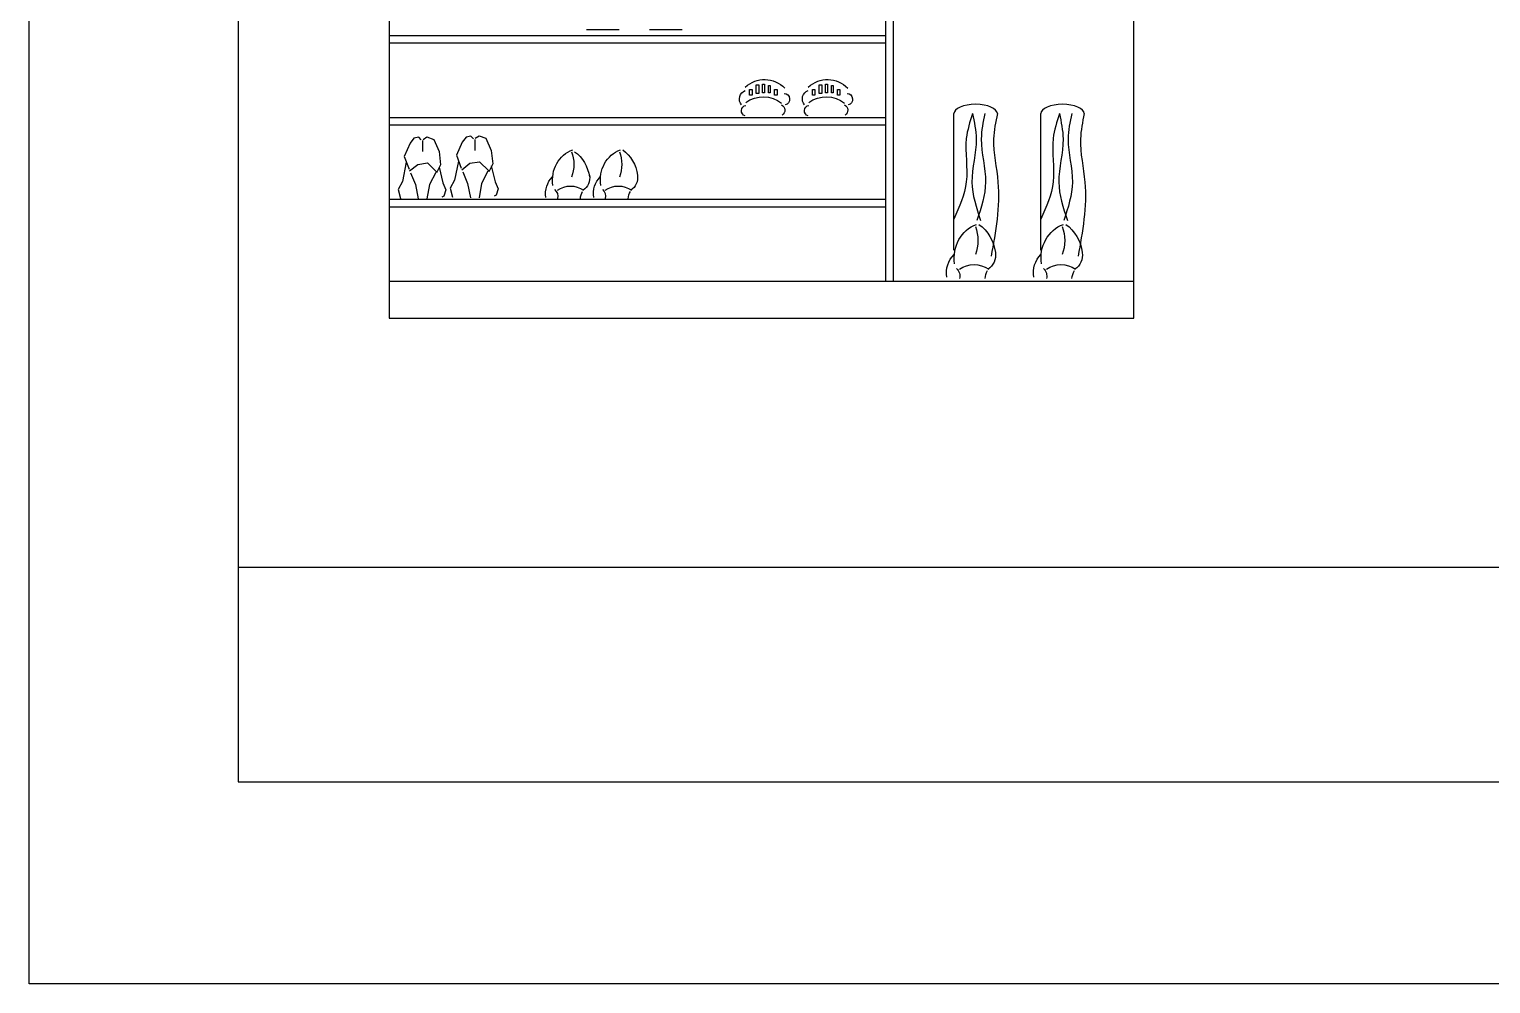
# Model space of a CAD drawing. Header units: inches. Extents: x 8.4 to 50.9, y 14.4 to 39.2.
# Drawn here: x 8.372 to 10.727, y 14.425 to 15.964 of the extents above; entities that cross this region are included whole.
import ezdxf

# ---------------------------------------------------------------- set-up
doc = ezdxf.new("R2010")
doc.units = ezdxf.units.IN
doc.header["$MEASUREMENT"] = 0
doc.layers.add('1', color=1, linetype='Continuous')
doc.layers.add('kadrbm', color=4, linetype='Continuous')

# ---------------------------------------------------------------- blocks, each defined once
blk = doc.blocks.new('kadrbm')
at = {"layer": 'kadrbm', "color": 4}
blk.add_lwpolyline([(0, 0), (0, 24.7972), (21, 24.7972), (21, 0), (0, 0)], close=True, dxfattribs=at)
blk.add_lwpolyline([(20.6631, 0.3257), (20.6631, 24.4603), (0.3369, 24.4603), (0.3369, 0.3257), (20.6631, 0.3257)], dxfattribs=at)

msp = doc.modelspace()

# ---------------------------------------------------------------- linework, layer by layer
at = {"layer": '1'}
for p, q in [((8.952, 17.5978), (8.952, 15.4978)), ((9.752, 17.5978), (9.752, 15.5578)), ((9.764, 17.5978), (9.764, 15.5578)), ((10.152, 15.4978), (10.152, 17.5978)), ((8.952, 15.9538), (9.752, 15.9538)), ((9.2699, 15.9634), (9.3227, 15.9634)), ((9.3714, 15.9634), (9.4242, 15.9634)), ((8.952, 15.9418), (9.752, 15.9418)), ((9.5324, 15.8668), (9.5366, 15.8668)), ((9.5324, 15.8576), (9.5324, 15.8668)), ((9.5366, 15.8576), (9.5324, 15.8576)), ((9.5366, 15.8668), (9.5366, 15.8576)), ((9.5433, 15.8742), (9.5475, 15.8742)), ((9.5433, 15.8603), (9.5433, 15.8742)), ((9.5475, 15.8603), (9.5433, 15.8603)), ((9.5475, 15.8742), (9.5475, 15.8603)), ((9.5534, 15.8751), (9.5567, 15.8751)), ((9.5534, 15.8613), (9.5534, 15.8751)), ((9.5567, 15.8613), (9.5534, 15.8613)), ((9.5567, 15.8751), (9.5567, 15.8613)), ((9.5634, 15.8733), (9.566, 15.8733)), ((9.5634, 15.8613), (9.5634, 15.8733)), ((9.566, 15.8613), (9.5634, 15.8613)), ((9.566, 15.8733), (9.566, 15.8613)), ((9.5727, 15.8668), (9.5769, 15.8668)), ((9.5727, 15.8576), (9.5727, 15.8668)), ((9.5769, 15.8576), (9.5727, 15.8576)), ((9.5769, 15.8668), (9.5769, 15.8576)), ((9.6339, 15.8668), (9.6381, 15.8668)), ((9.6339, 15.8576), (9.6339, 15.8668)), ((9.6381, 15.8576), (9.6339, 15.8576)), ((9.6381, 15.8668), (9.6381, 15.8576)), ((9.6448, 15.8742), (9.649, 15.8742)), ((9.6448, 15.8603), (9.6448, 15.8742)), ((9.649, 15.8603), (9.6448, 15.8603)), ((9.649, 15.8742), (9.649, 15.8603)), ((9.6549, 15.8751), (9.6582, 15.8751)), ((9.6549, 15.8613), (9.6549, 15.8751)), ((9.6582, 15.8613), (9.6549, 15.8613)), ((9.6582, 15.8751), (9.6582, 15.8613)), ((9.6649, 15.8733), (9.6674, 15.8733)), ((9.6649, 15.8613), (9.6649, 15.8733)), ((9.6674, 15.8613), (9.6649, 15.8613)), ((9.6674, 15.8733), (9.6674, 15.8613)), ((9.6742, 15.8668), (9.6783, 15.8668)), ((9.6742, 15.8576), (9.6742, 15.8668)), ((9.6783, 15.8576), (9.6742, 15.8576)), ((9.6783, 15.8668), (9.6783, 15.8576)), ((8.952, 15.8218), (9.752, 15.8218)), ((8.952, 15.8098), (9.752, 15.8098)), ((9.862, 15.6078), (9.862, 15.8278)), ((10.002, 15.6078), (10.002, 15.8278)), ((8.9918, 15.788), (8.9855, 15.7803)), ((8.9996, 15.7897), (8.9918, 15.788)), ((9.0035, 15.7854), (8.9996, 15.7897)), ((9.0058, 15.7845), (9.0058, 15.7665)), ((9.0066, 15.7862), (9.0128, 15.7905)), ((9.0128, 15.7905), (9.0237, 15.7862)), ((9.0237, 15.7862), (9.0323, 15.7665)), ((9.0696, 15.782), (9.0603, 15.7606)), ((9.0759, 15.7897), (9.0696, 15.782)), ((9.0836, 15.7914), (9.0759, 15.7897)), ((9.0875, 15.7871), (9.0836, 15.7914)), ((9.0899, 15.7862), (9.0899, 15.7683)), ((9.0907, 15.788), (9.0969, 15.7922)), ((9.0969, 15.7922), (9.1078, 15.788)), ((9.1078, 15.788), (9.1164, 15.7683)), ((8.9855, 15.7803), (8.9762, 15.7588)), ((8.9762, 15.7588), (8.984, 15.7383)), ((9.0323, 15.7665), (9.0346, 15.7451)), ((9.0603, 15.7606), (9.0681, 15.74)), ((9.1164, 15.7683), (9.1187, 15.7468)), ((8.9793, 15.7494), (8.9731, 15.7186)), ((8.9848, 15.7357), (8.998, 15.746)), ((8.998, 15.746), (9.0136, 15.7486)), ((9.0136, 15.7486), (9.0284, 15.734)), ((9.0346, 15.7451), (9.0284, 15.7323)), ((9.0323, 15.7417), (9.0385, 15.716)), ((9.0634, 15.7511), (9.0572, 15.7203)), ((9.0689, 15.7374), (9.0821, 15.7477)), ((9.0821, 15.7477), (9.0977, 15.7503)), ((9.0977, 15.7503), (9.1125, 15.7357)), ((9.1109, 15.7349), (9.1008, 15.7152)), ((9.1187, 15.7468), (9.1125, 15.734)), ((9.1164, 15.7434), (9.1226, 15.7177)), ((8.9731, 15.7186), (8.9661, 15.7057)), ((8.9863, 15.7323), (8.9941, 15.7134)), ((8.9941, 15.7134), (8.9988, 15.6903)), ((9.0167, 15.7134), (9.0128, 15.6903)), ((9.0268, 15.7331), (9.0167, 15.7134)), ((9.0385, 15.716), (9.0432, 15.7049)), ((9.0572, 15.7203), (9.0502, 15.7075)), ((9.0704, 15.734), (9.0782, 15.7152)), ((9.0782, 15.7152), (9.0829, 15.692)), ((9.1008, 15.7152), (9.0969, 15.692)), ((9.1226, 15.7177), (9.1273, 15.7066)), ((8.952, 15.6898), (9.752, 15.6898)), ((8.9661, 15.7057), (8.97, 15.6912)), ((9.04, 15.6946), (9.0369, 15.6929)), ((9.0432, 15.7049), (9.04, 15.6946)), ((9.0502, 15.7075), (9.0541, 15.6929)), ((9.1241, 15.6963), (9.121, 15.6946)), ((9.1273, 15.7066), (9.1241, 15.6963)), ((8.952, 15.6778), (9.752, 15.6778)), ((8.952, 15.5578), (10.152, 15.5578)), ((8.952, 15.4978), (10.152, 15.4978)), ((8.7087, 15.0966), (29.0349, 15.0966))]:
    msp.add_line(p, q, dxfattribs=at)
at = {"layer": '1', "extrusion": (0, 0, -1)}
for centre, major_axis, start_param, end_param in [((9.5566, 15.8289), (0, 0.0538), 5.598585, 7.020405), ((9.6581, 15.8289), (0, 0.0538), 5.598585, 7.020405), ((9.5289, 15.8515), (0, 0.0139), 3.944952, 6.025842), ((9.5548, 15.7978), (0, 0.0571), 5.705816, 6.889538), ((9.5887, 15.851), (0, 0.00931), 6.270256, 9.23837), ((9.6304, 15.8515), (0, 0.0139), 3.944952, 6.025842), ((9.6563, 15.7978), (0, 0.0571), 5.705816, 6.889538), ((9.6902, 15.851), (0, 0.00931), 6.270256, 9.23837), ((9.5272, 15.8326), (0, 0.0084), 3.338989, 6.196787), ((9.581, 15.8334), (0, 0.0093), 0.40815, 2.622446), ((9.6287, 15.8326), (0, 0.0084), 3.338989, 6.196787), ((9.6825, 15.8334), (0, 0.0093), 0.40815, 2.622446), ((9.2614, 15.7207), (0, 0.0509), 4.540453, 5.980051), ((9.2008, 15.746), (0, 0.0536), 1.181051, 1.960541), ((9.2226, 15.7178), (0, 0.0576), 0.565363, 1.433556), ((9.3385, 15.7207), (0, 0.0509), 4.540453, 5.980051), ((9.2779, 15.746), (0, 0.0536), 1.181051, 1.960541), ((9.3002, 15.7207), (0, 0.0576), 0.565363, 1.433556), ((9.2366, 15.6987), (0, 0.036), 4.543708, 5.559654), ((9.2441, 15.668), (0, 0.0431), 5.712137, 6.854234), ((9.253, 15.7252), (0, 0.0244), 1.433556, 2.603076), ((9.3137, 15.6987), (0, 0.036), 4.543708, 5.559654), ((9.3212, 15.668), (0, 0.0431), 5.712137, 6.854234), ((9.3301, 15.7252), (0, 0.0244), 1.433556, 2.603076), ((9.2115, 15.6946), (0, 0.0132), 0.628798, 1.869295), ((9.2869, 15.6873), (0, 0.0298), 4.826646, 5.241634), ((9.2886, 15.6946), (0, 0.0132), 0.628798, 1.869295), ((9.364, 15.6873), (0, 0.0298), 4.826646, 5.241634), ((9.9138, 15.5952), (0, 0.0565), 4.540453, 5.980051), ((9.8464, 15.6232), (0, 0.0596), 1.181051, 1.960541), ((9.8712, 15.5951), (0, 0.064), 0.565363, 1.433556), ((10.0538, 15.5952), (0, 0.0565), 4.540453, 5.980051), ((9.9864, 15.6232), (0, 0.0596), 1.181051, 1.960541), ((10.0112, 15.5951), (0, 0.064), 0.565363, 1.433556), ((9.8863, 15.5707), (0, 0.0399), 4.543708, 5.559654), ((9.9045, 15.6001), (0, 0.0271), 1.433556, 2.603076), ((10.0263, 15.5707), (0, 0.0399), 4.543708, 5.559654), ((10.0445, 15.6001), (0, 0.0271), 1.433556, 2.603076), ((9.8583, 15.5661), (0, 0.0147), 0.628798, 1.869295), ((9.8945, 15.5366), (0, 0.0479), 5.712137, 6.854234), ((9.9421, 15.558), (0, 0.0331), 4.826646, 5.241634), ((9.9983, 15.5661), (0, 0.0147), 0.628798, 1.869295), ((10.0345, 15.5366), (0, 0.0479), 5.712137, 6.854234), ((10.0821, 15.558), (0, 0.0331), 4.826646, 5.241634)]:
    msp.add_ellipse(centre, major_axis=major_axis, ratio=0.909091, start_param=start_param, end_param=end_param, dxfattribs=at)
at = {"layer": '1'}
for centre in [(9.897, 15.8278), (10.037, 15.8278)]:
    msp.add_ellipse(centre, major_axis=(-0.035, 0), ratio=0.428571, start_param=3.141593, end_param=6.283185, dxfattribs=at)
for points in [[(9.892, 15.8278), (9.882, 15.7878), (9.882, 15.7178), (9.862, 15.6578)], [(9.892, 15.8278), (9.8979, 15.787), (9.891, 15.7174), (9.9049, 15.6557)], [(9.912, 15.8278), (9.906, 15.787), (9.913, 15.7174), (9.8991, 15.6557)], [(9.932, 15.8278), (9.926, 15.787), (9.933, 15.7174), (9.922, 15.5978)], [(10.032, 15.8278), (10.022, 15.7878), (10.022, 15.7178), (10.002, 15.6578)], [(10.032, 15.8278), (10.0379, 15.787), (10.031, 15.7174), (10.0449, 15.6557)], [(10.052, 15.8278), (10.046, 15.787), (10.053, 15.7174), (10.0391, 15.6557)], [(10.072, 15.8278), (10.066, 15.787), (10.073, 15.7174), (10.062, 15.5978)]]:
    msp.add_spline(points, degree=3, dxfattribs=at)

# ---------------------------------------------------------------- block references
at = {"layer": 'kadrbm'}
msp.add_blockref('kadrbm', (8.3718, 14.4249), dxfattribs=at)

doc.saveas('drawing.dxf')
